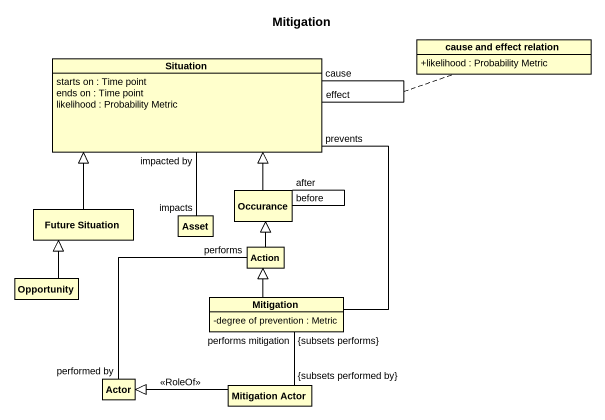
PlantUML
@startuml
title Mitigation
hide circle
hide empty members
skinparam classAttributeIconSize 0
class Situation {
  starts on : Time point
  ends on : Time point
  likelihood : Probability Metric
}
class "cause and effect relation" as cause_and_effect_relation {
  +likelihood : Probability Metric
}
class Occurance
class "Future Situation" as Future_Situation
class Asset
class "Action" as Action_
class Opportunity
class Mitigation {
  -degree of prevention : Metric
}
class "Actor" as Actor_
class "Mitigation Actor" as Mitigation_Actor
Situation "effect" -- "cause" Situation
(Situation, Situation) .. cause_and_effect_relation
Situation "impacted by" -- "impacts" Asset
Occurance -up-|> Situation
Occurance "before" -- "after" Occurance
Future_Situation -up-|> Situation
Action_ -up-|> Occurance
Opportunity -up-|> Future_Situation
Mitigation -up- "prevents" Situation
Mitigation -up-|> Action_
Actor_ "performed by" -up- "performs" Action_
Mitigation_Actor "{subsets performed by}" -up- "performs mitigation\n{subsets performs}" Mitigation
Mitigation_Actor -left-|> Actor_ : <<RoleOf>>
@enduml
